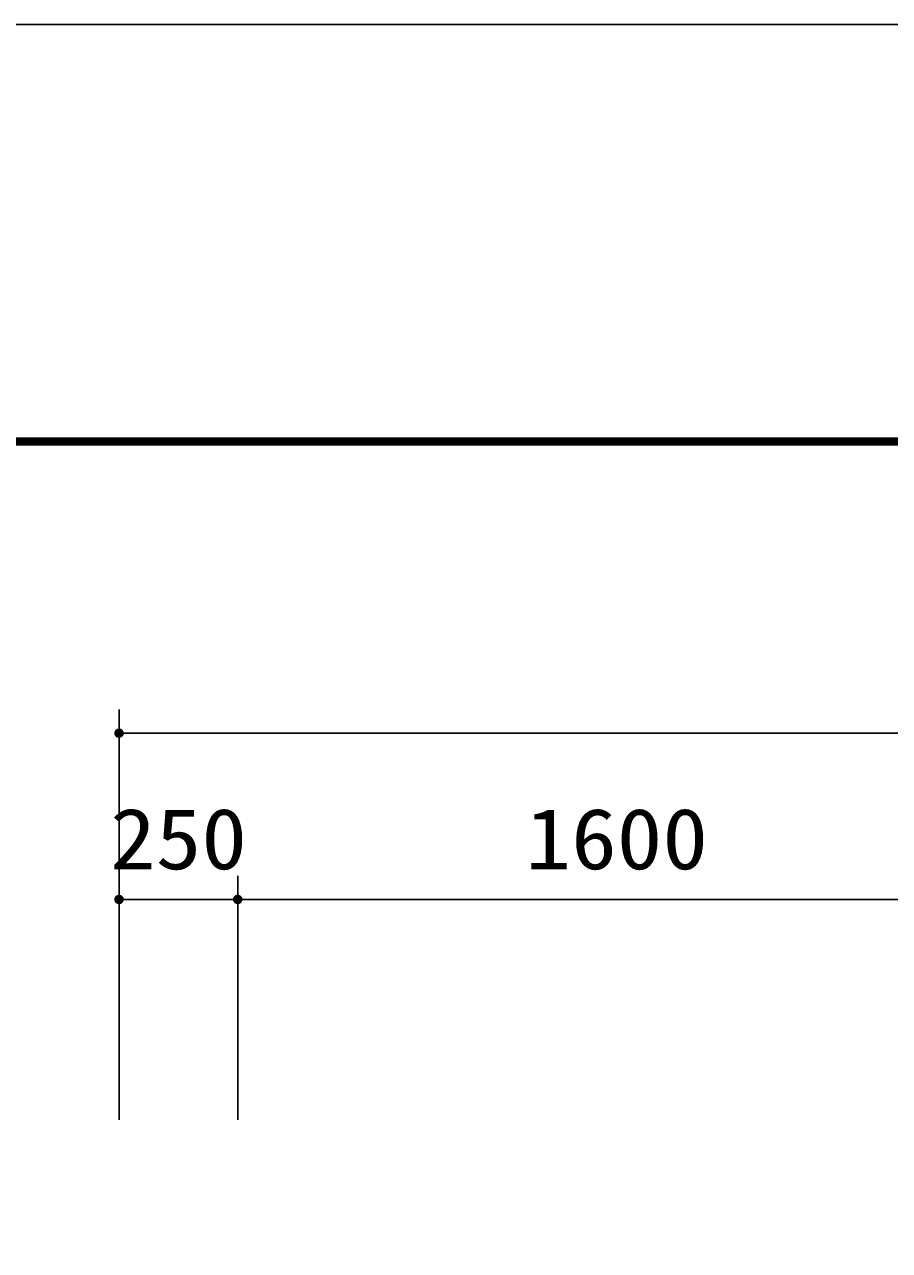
# Model space of a CAD drawing. Units: millimetres, scale not verified. Extents: x -14850 to 14850, y -10500 to 10500.
# Drawn here: x -10409 to -8587, y 7919 to 10500 of the extents above; entities that cross this region are included whole.
import ezdxf
from ezdxf.enums import TextEntityAlignment as Align

# ---------------------------------------------------------------- set-up
doc = ezdxf.new("R2010")
doc.units = ezdxf.units.MM
doc.header["$LTSCALE"] = 50
for name, color, linetype, lineweight in [('0-5_製作', 5, 'Continuous', 25), ('0-7_図面枠', 7, 'Continuous', 25), ('0-8_Axis_waku', 7, 'Continuous', 25)]:
    doc.layers.add(name, color=color, linetype=linetype, lineweight=lineweight)
doc.styles.add('ＭＳ ゴシック', font='')
doc.styles.get('ＭＳ ゴシック').set_extended_font_data('MS Gothic')

msp = doc.modelspace()

# ---------------------------------------------------------------- linework, layer by layer
at = {"layer": '0-5_製作', "color": 2}
for p, q in [((-10209.58, 9058.02), (-10209.58, 8193.84)), ((-10209.58, 9008.02), (-6509.58, 9008.02)), ((-9959.58, 8708.02), (-9959.58, 8193.84)), ((-10209.58, 8658.02), (-9959.58, 8658.02)), ((-9959.58, 8658.02), (-8359.58, 8658.02))]:
    msp.add_line(p, q, dxfattribs=at)
at = {"layer": '0-5_製作'}
for points in [[(-10209.58, 9018.02), (-10219.58, 9008.02), (-10210.84, 9017.94)], [(-10209.58, 9018.02), (-10209.58, 9008.02), (-10219.58, 9008.02)], [(-10210.84, 9017.94), (-10219.58, 9008.02), (-10219.57, 9008.65)], [(-10209.58, 9008.02), (-10219.51, 9006.77), (-10219.58, 9008.02)], [(-10210.84, 9017.94), (-10219.57, 9008.65), (-10212.07, 9017.71)], [(-10212.07, 9017.71), (-10219.57, 9008.65), (-10219.41, 9009.9)], [(-10209.58, 9008.02), (-10219.27, 9005.54), (-10219.51, 9006.77)], [(-10212.07, 9017.71), (-10219.41, 9009.9), (-10213.27, 9017.32)], [(-10213.27, 9017.32), (-10219.41, 9009.9), (-10219.1, 9011.11)], [(-10209.58, 9008.02), (-10218.88, 9004.34), (-10219.27, 9005.54)], [(-10213.27, 9017.32), (-10219.1, 9011.11), (-10214.4, 9016.79)], [(-10214.4, 9016.79), (-10219.1, 9011.11), (-10218.63, 9012.28)], [(-10209.58, 9008.02), (-10218.35, 9003.21), (-10218.88, 9004.34)], [(-10214.4, 9016.79), (-10218.63, 9012.28), (-10215.46, 9016.11)], [(-10215.46, 9016.11), (-10218.63, 9012.28), (-10218.03, 9013.38)], [(-10209.58, 9008.02), (-10217.68, 9002.14), (-10218.35, 9003.21)], [(-10215.46, 9016.11), (-10218.03, 9013.38), (-10216.43, 9015.31)], [(-10216.43, 9015.31), (-10218.03, 9013.38), (-10217.29, 9014.4)], [(-10209.58, 9008.02), (-10216.87, 9001.18), (-10217.68, 9002.14)], [(-10209.58, 9008.02), (-10215.96, 9000.32), (-10216.87, 9001.18)], [(-10209.58, 8998.02), (-10215.96, 9000.32), (-10209.58, 9008.02)], [(-10208.96, 9018), (-10209.58, 9008.02), (-10209.58, 9018.02)], [(-10207.71, 9017.85), (-10209.58, 9008.02), (-10208.96, 9018)], [(-10206.49, 9017.53), (-10209.58, 9008.02), (-10207.71, 9017.85)], [(-10205.33, 9017.07), (-10209.58, 9008.02), (-10206.49, 9017.53)], [(-10204.23, 9016.47), (-10209.58, 9008.02), (-10205.33, 9017.07)], [(-10203.21, 9015.73), (-10209.58, 9008.02), (-10204.23, 9016.47)], [(-10202.3, 9014.87), (-10209.58, 9008.02), (-10203.21, 9015.73)], [(-10202.3, 9014.87), (-10199.58, 9008.02), (-10209.58, 9008.02)], [(-10199.58, 9008.02), (-10209.58, 8998.02), (-10209.58, 9008.02)], [(-10199.58, 9008.02), (-10208.33, 8998.1), (-10209.58, 8998.02)], [(-10199.6, 9007.39), (-10208.33, 8998.1), (-10199.58, 9008.02)], [(-10201.49, 9013.9), (-10199.58, 9008.02), (-10202.3, 9014.87)], [(-10200.82, 9012.84), (-10199.58, 9008.02), (-10201.49, 9013.9)], [(-10200.29, 9011.7), (-10199.58, 9008.02), (-10200.82, 9012.84)], [(-10199.9, 9010.51), (-10199.58, 9008.02), (-10200.29, 9011.7)], [(-10199.66, 9009.28), (-10199.58, 9008.02), (-10199.9, 9010.51)], [(-10209.58, 8998.02), (-10214.94, 8999.58), (-10215.96, 9000.32)], [(-10209.58, 8998.02), (-10213.84, 8998.97), (-10214.94, 8999.58)], [(-10209.58, 8998.02), (-10212.68, 8998.51), (-10213.84, 8998.97)], [(-10209.58, 8998.02), (-10211.46, 8998.2), (-10212.68, 8998.51)], [(-10209.58, 8998.02), (-10210.21, 8998.04), (-10211.46, 8998.2)], [(-10199.6, 9007.39), (-10207.1, 8998.34), (-10208.33, 8998.1)], [(-10199.76, 9006.15), (-10207.1, 8998.34), (-10199.6, 9007.39)], [(-10199.76, 9006.15), (-10205.9, 8998.72), (-10207.1, 8998.34)], [(-10200.07, 9004.93), (-10205.9, 8998.72), (-10199.76, 9006.15)], [(-10200.07, 9004.93), (-10204.77, 8999.26), (-10205.9, 8998.72)], [(-10200.54, 9003.76), (-10204.77, 8999.26), (-10200.07, 9004.93)], [(-10200.54, 9003.76), (-10203.71, 8999.93), (-10204.77, 8999.26)], [(-10201.14, 9002.66), (-10203.71, 8999.93), (-10200.54, 9003.76)], [(-10201.14, 9002.66), (-10202.74, 9000.73), (-10203.71, 8999.93)], [(-10201.88, 9001.65), (-10202.74, 9000.73), (-10201.14, 9002.66)], [(-10210.84, 8667.94), (-10219.58, 8658.02), (-10219.57, 8658.65)], [(-10210.84, 8667.94), (-10209.58, 8658.02), (-10219.58, 8658.02)], [(-10209.58, 8658.02), (-10219.51, 8656.77), (-10219.58, 8658.02)], [(-10210.84, 8667.94), (-10219.57, 8658.65), (-10212.07, 8667.71)], [(-10212.07, 8667.71), (-10219.57, 8658.65), (-10219.41, 8659.9)], [(-10209.58, 8658.02), (-10219.27, 8655.54), (-10219.51, 8656.77)], [(-10212.07, 8667.71), (-10219.41, 8659.9), (-10213.27, 8667.32)], [(-10213.27, 8667.32), (-10219.41, 8659.9), (-10219.1, 8661.11)], [(-10209.58, 8658.02), (-10218.88, 8654.34), (-10219.27, 8655.54)], [(-10213.27, 8667.32), (-10219.1, 8661.11), (-10214.4, 8666.79)], [(-10214.4, 8666.79), (-10219.1, 8661.11), (-10218.63, 8662.28)], [(-10209.58, 8658.02), (-10218.35, 8653.21), (-10218.88, 8654.34)], [(-10214.4, 8666.79), (-10218.63, 8662.28), (-10215.46, 8666.11)], [(-10215.46, 8666.11), (-10218.63, 8662.28), (-10218.03, 8663.38)], [(-10209.58, 8658.02), (-10217.68, 8652.14), (-10218.35, 8653.21)], [(-10215.46, 8666.11), (-10218.03, 8663.38), (-10216.43, 8665.31)], [(-10216.43, 8665.31), (-10218.03, 8663.38), (-10217.29, 8664.4)], [(-10209.58, 8658.02), (-10216.87, 8651.18), (-10217.68, 8652.14)], [(-10209.58, 8658.02), (-10215.96, 8650.32), (-10216.87, 8651.18)], [(-10209.58, 8648.02), (-10215.96, 8650.32), (-10209.58, 8658.02)], [(-10209.58, 8648.02), (-10214.94, 8649.58), (-10215.96, 8650.32)], [(-10209.58, 8648.02), (-10213.84, 8648.97), (-10214.94, 8649.58)], [(-10209.58, 8648.02), (-10212.68, 8648.51), (-10213.84, 8648.97)], [(-10209.58, 8648.02), (-10211.46, 8648.2), (-10212.68, 8648.51)], [(-10209.58, 8648.02), (-10210.21, 8648.04), (-10211.46, 8648.2)], [(-10209.58, 8668.02), (-10209.58, 8658.02), (-10210.84, 8667.94)], [(-10208.96, 8668), (-10209.58, 8658.02), (-10209.58, 8668.02)], [(-10207.71, 8667.85), (-10209.58, 8658.02), (-10208.96, 8668)], [(-10206.49, 8667.53), (-10209.58, 8658.02), (-10207.71, 8667.85)], [(-10205.33, 8667.07), (-10209.58, 8658.02), (-10206.49, 8667.53)], [(-10204.23, 8666.47), (-10209.58, 8658.02), (-10205.33, 8667.07)], [(-10203.21, 8665.73), (-10209.58, 8658.02), (-10204.23, 8666.47)], [(-10202.3, 8664.87), (-10209.58, 8658.02), (-10203.21, 8665.73)], [(-10202.3, 8664.87), (-10199.58, 8658.02), (-10209.58, 8658.02)], [(-10199.58, 8658.02), (-10209.58, 8648.02), (-10209.58, 8658.02)], [(-10199.58, 8658.02), (-10208.33, 8648.1), (-10209.58, 8648.02)], [(-10199.58, 8658.02), (-10207.1, 8648.34), (-10208.33, 8648.1)], [(-10199.6, 8657.39), (-10207.1, 8648.34), (-10199.58, 8658.02)], [(-10199.76, 8656.15), (-10207.1, 8648.34), (-10199.6, 8657.39)], [(-10199.76, 8656.15), (-10205.9, 8648.72), (-10207.1, 8648.34)], [(-10200.07, 8654.93), (-10205.9, 8648.72), (-10199.76, 8656.15)], [(-10200.07, 8654.93), (-10204.77, 8649.26), (-10205.9, 8648.72)], [(-10200.54, 8653.76), (-10204.77, 8649.26), (-10200.07, 8654.93)], [(-10200.54, 8653.76), (-10203.71, 8649.93), (-10204.77, 8649.26)], [(-10201.14, 8652.66), (-10203.71, 8649.93), (-10200.54, 8653.76)], [(-10201.14, 8652.66), (-10202.74, 8650.73), (-10203.71, 8649.93)], [(-10201.88, 8651.65), (-10202.74, 8650.73), (-10201.14, 8652.66)], [(-10201.49, 8663.9), (-10199.58, 8658.02), (-10202.3, 8664.87)], [(-10200.82, 8662.84), (-10199.58, 8658.02), (-10201.49, 8663.9)], [(-10200.29, 8661.7), (-10199.58, 8658.02), (-10200.82, 8662.84)], [(-10199.9, 8660.51), (-10199.58, 8658.02), (-10200.29, 8661.7)], [(-10199.66, 8659.28), (-10199.58, 8658.02), (-10199.9, 8660.51)], [(-9960.84, 8667.94), (-9969.58, 8658.02), (-9969.56, 8658.65)], [(-9960.84, 8667.94), (-9959.58, 8658.02), (-9969.58, 8658.02)], [(-9959.58, 8658.02), (-9969.51, 8656.77), (-9969.58, 8658.02)], [(-9960.84, 8667.94), (-9969.56, 8658.65), (-9962.07, 8667.71)], [(-9962.07, 8667.71), (-9969.56, 8658.65), (-9969.41, 8659.9)], [(-9959.58, 8658.02), (-9969.27, 8655.54), (-9969.51, 8656.77)], [(-9962.07, 8667.71), (-9969.41, 8659.9), (-9963.27, 8667.32)], [(-9963.27, 8667.32), (-9969.41, 8659.9), (-9969.1, 8661.11)], [(-9959.58, 8658.02), (-9968.88, 8654.34), (-9969.27, 8655.54)], [(-9963.27, 8667.32), (-9969.1, 8661.11), (-9964.4, 8666.79)], [(-9964.4, 8666.79), (-9969.1, 8661.11), (-9968.63, 8662.28)], [(-9959.58, 8658.02), (-9968.35, 8653.21), (-9968.88, 8654.34)], [(-9964.4, 8666.79), (-9968.63, 8662.28), (-9965.46, 8666.11)], [(-9965.46, 8666.11), (-9968.63, 8662.28), (-9968.03, 8663.38)], [(-9959.58, 8658.02), (-9967.67, 8652.14), (-9968.35, 8653.21)], [(-9965.46, 8666.11), (-9968.03, 8663.38), (-9966.43, 8665.31)], [(-9966.43, 8665.31), (-9968.03, 8663.38), (-9967.29, 8664.4)], [(-9959.58, 8658.02), (-9966.87, 8651.18), (-9967.67, 8652.14)], [(-9959.58, 8658.02), (-9965.96, 8650.32), (-9966.87, 8651.18)], [(-9959.58, 8648.02), (-9965.96, 8650.32), (-9959.58, 8658.02)], [(-9959.58, 8648.02), (-9964.94, 8649.58), (-9965.96, 8650.32)], [(-9959.58, 8648.02), (-9963.84, 8648.97), (-9964.94, 8649.58)], [(-9959.58, 8648.02), (-9962.67, 8648.51), (-9963.84, 8648.97)], [(-9959.58, 8648.02), (-9961.46, 8648.2), (-9962.67, 8648.51)], [(-9959.58, 8648.02), (-9960.21, 8648.04), (-9961.46, 8648.2)], [(-9959.58, 8668.02), (-9959.58, 8658.02), (-9960.84, 8667.94)], [(-9958.96, 8668), (-9959.58, 8658.02), (-9959.58, 8668.02)], [(-9957.71, 8667.85), (-9959.58, 8658.02), (-9958.96, 8668)], [(-9956.49, 8667.53), (-9959.58, 8658.02), (-9957.71, 8667.85)], [(-9955.33, 8667.07), (-9959.58, 8658.02), (-9956.49, 8667.53)], [(-9954.23, 8666.47), (-9959.58, 8658.02), (-9955.33, 8667.07)], [(-9953.21, 8665.73), (-9959.58, 8658.02), (-9954.23, 8666.47)], [(-9952.29, 8664.87), (-9959.58, 8658.02), (-9953.21, 8665.73)], [(-9952.29, 8664.87), (-9949.58, 8658.02), (-9959.58, 8658.02)], [(-9949.58, 8658.02), (-9959.58, 8648.02), (-9959.58, 8658.02)], [(-9949.58, 8658.02), (-9958.33, 8648.1), (-9959.58, 8648.02)], [(-9949.58, 8658.02), (-9957.1, 8648.34), (-9958.33, 8648.1)], [(-9949.6, 8657.39), (-9957.1, 8648.34), (-9949.58, 8658.02)], [(-9949.76, 8656.15), (-9957.1, 8648.34), (-9949.6, 8657.39)], [(-9949.76, 8656.15), (-9955.9, 8648.72), (-9957.1, 8648.34)], [(-9950.07, 8654.93), (-9955.9, 8648.72), (-9949.76, 8656.15)], [(-9950.07, 8654.93), (-9954.77, 8649.26), (-9955.9, 8648.72)], [(-9950.54, 8653.76), (-9954.77, 8649.26), (-9950.07, 8654.93)], [(-9950.54, 8653.76), (-9953.71, 8649.93), (-9954.77, 8649.26)], [(-9951.14, 8652.66), (-9953.71, 8649.93), (-9950.54, 8653.76)], [(-9951.14, 8652.66), (-9952.74, 8650.73), (-9953.71, 8649.93)], [(-9951.88, 8651.65), (-9952.74, 8650.73), (-9951.14, 8652.66)], [(-9951.49, 8663.9), (-9949.58, 8658.02), (-9952.29, 8664.87)], [(-9950.82, 8662.84), (-9949.58, 8658.02), (-9951.49, 8663.9)], [(-9950.29, 8661.7), (-9949.58, 8658.02), (-9950.82, 8662.84)], [(-9949.9, 8660.51), (-9949.58, 8658.02), (-9950.29, 8661.7)], [(-9949.66, 8659.28), (-9949.58, 8658.02), (-9949.9, 8660.51)]]:
    msp.add_solid(points, dxfattribs=at)
at = {"layer": '0-7_図面枠'}
msp.add_lwpolyline([(-14850, -10500), (14850, -10500), (14850, 10500), (-14850, 10500)], close=True, dxfattribs=at)
at = {"layer": '0-8_Axis_waku'}
for p, q in [((-12964, 9629), (14014, 9629)), ((-12963, 9628), (14013, 9628)), ((-12962, 9627), (14012, 9627)), ((-12961, 9626), (14011, 9626)), ((-12960, 9625), (14010, 9625)), ((-12959, 9624), (14009, 9624)), ((-12958, 9623), (14008, 9623)), ((-12957, 9622), (14007, 9622)), ((-12956, 9621), (14006, 9621)), ((-12955, 9620), (14005, 9620)), ((-12954, 9619), (14004, 9619)), ((-12953, 9618), (14003, 9618)), ((-12952, 9617), (14002, 9617)), ((-12951, 9616), (14001, 9616)), ((-12950, 9615), (14000, 9615))]:
    msp.add_line(p, q, dxfattribs=at)

# ---------------------------------------------------------------- texts
at = {"layer": '0-5_製作', "color": 4, "style": 'ＭＳ ゴシック', "width": 1.1}
for s, p in [('250', (-10228.33, 8683.02)), ('1600', (-9353.33, 8683.02))]:
    msp.add_text(s, height=128.4, dxfattribs=at).set_placement(p, align=Align.BOTTOM_LEFT)

doc.saveas('drawing.dxf')
